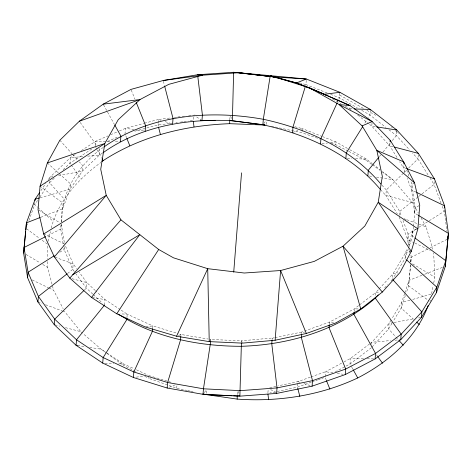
<?xml version="1.0" encoding="UTF-8"?>
<svg xmlns="http://www.w3.org/2000/svg" width="472" height="472" viewBox="0 0 472 472"><rect width="100%" height="100%" fill="white"/><g stroke="black" fill="none" stroke-linecap="round" stroke-linejoin="round"><path stroke-width="0.35" stroke-dasharray="2.36 1.77" d="M350.908 109.669L349.776 108.784L349.97 106.212M34.887 202.618L34.721 204.683L28.733 220.92M49.637 181.342L49.525 182.723L40.067 196.753M49.849 178.587L49.961 177.207L70.387 157.672L75.225 154.533M61.077 224.926L60.752 229.062L63.549 245.971M64.345 246.732L64.127 249.487L72.753 269.394L74.452 271.73M95.427 146.019L95.804 141.193L107.929 135.924M104.554 305.059L104.99 299.549L95.893 291.077M135.606 371.564L123.198 365.157L123.304 363.776L101.085 349.174L83.037 333.58M126.938 317.597L127.21 314.146L120.608 309.809M158.079 123.611L158.521 127.121M158.132 122.921L158.403 119.475L171.36 117.823M187.366 390.521L176.729 388.232L148.668 378.308L148.833 376.237M152.633 327.993L152.792 325.922L127.21 314.146L120.248 313.909M193.508 117.044L193.237 120.49L188.198 121.133M176.729 388.232L177.053 384.096M180.847 335.852L180.959 334.471L178.847 333.828M206.624 393.253L206.895 389.807M210.748 340.873L210.854 339.492L208.718 339.132M229.793 119.829L230.065 116.377M237.345 394.551L237.617 391.105M241.469 342.171L241.575 340.79L274.309 337.834M266.426 124.419L266.698 120.968M267.913 392.733L268.185 389.288M272.09 339.663L272.197 338.282L273.365 339.067M302.222 131.405L302.44 128.649L294.599 126.655M327.143 92.943L305.915 84.535L306.239 80.399M301.679 333.385L301.785 332.005L329.45 322.111L354.348 308.853L358.974 305.337M348.141 151.075L335.781 144.697L335.999 141.936L322.99 136.786M339.852 93.002L339.474 97.828L337.344 102.477M325.167 376.562L325.544 371.735L342.141 362.897M329.285 324.181L329.45 322.111L333.556 322.701M354.13 311.608L354.348 308.853L358.614 308.953M371.659 164.315L366.349 160.48L366.461 159.099L349.958 149.807M370.367 109.475L369.93 114.991L368.378 117.475M372.042 122.867L371.783 126.142L389.76 145.842L397.412 158.114M371.665 344.289L371.824 342.218L389.046 323.414L391.323 319.627M375.511 295.348L375.73 292.593L378.686 289.371M389.978 143.081L389.76 145.842L393.253 146.762M396.686 131.405L396.356 135.541L391.76 141.234M391.04 280.911L392.515 279.3L392.952 273.784L405.483 252.957L407.124 248.089M403.589 161.808L403.153 167.324L405.194 172.817M418.275 154.769L417.95 158.905L428.552 175.702M416.64 229.315L412.959 230.702L412.528 236.218L408.557 248.042M417.838 215.037L414.717 213.167L415.153 207.65L411.997 184.469L410.469 180.351M434.264 181.655L434.045 184.41L441.043 203.043M444.264 209.946L446.96 231.622M413.419 226.855L412.528 236.218L414.28 237.505M413.484 226.135L415.153 207.65L419.744 205.35M410.563 264.485L408.622 285.843L406.286 292.799M410.835 261.6L411.248 257.281L410.852 254.384M410.605 264.957L408.622 285.843L428.853 300.758M61.331 222.1C61.024 191.844 79.078 164.173 103.368 147.323M61.177 224.713L60.752 229.062L46.327 236.295M61.46 221.816L63.159 203.255L40.055 186.239M430.004 301.608L430.293 300.174M431.579 293.72L433.154 285.825M433.727 282.958L434.871 277.217L433.644 252.768M48.044 241.334L50.38 231.557M51.218 228.064C58.274 200.759 78.488 178.776 100.831 162.504M408.292 244.614L412.959 230.702M408.321 248.738L405.053 258.473L392.515 279.3M404.616 293.543L401.578 302.587L391.701 318.995M404.852 292.846L409.053 280.327L424.127 274.486M405.354 295.578L401.147 308.098L393.548 320.724M27.24 224.973L27.736 223.622M392.031 323.249L388.609 328.925L371.883 347.197M364.897 123.068L366.832 119.959M40.911 190.629L45.849 183.307M48.315 179.649L49.961 177.207L52.834 176.675M37.601 200.411L34.721 204.683L37.394 207.096M263.754 123.64L265.931 120.749M204.335 392.586L206.075 390.273M209.232 341.628L210.854 339.492L241.575 340.79L242.472 343.12M379.346 156.598L380.727 154.887M383.022 152.043L391.3 141.801M379.175 288.834L392.952 273.784L397.902 272.863M384.645 287.896L387.595 284.675M84.287 290.156L86.364 288.121L86.795 282.604L79.143 272.073M403.418 173.159L386.285 189.95L385.854 195.467L397.336 213.881M403.938 172.646L406.534 170.103M408.604 168.067L417.95 158.905L412.552 153.064M54.239 178.215L49.525 182.723L64.18 199.019M63.142 169.702L69.95 163.188L92.347 148.668M67.596 273.447L72.753 269.394L73.184 263.877L65.425 245.965M418.009 197.025L399.684 211.438L399.247 216.949L407.655 239.611L408.445 245.405M418.581 196.576L421.449 194.322M422.021 193.868L434.045 184.41L430.122 178.192M359.552 304.9L375.73 292.593L380.131 292.239M369.511 343.976L350.442 358.478L342.784 362.561M370.089 343.539L371.824 342.218L390.627 340.583M371.393 347.734L350.012 363.995L335.327 371.812M414.546 182.806L411.997 184.469L411.56 189.98L414.717 213.167M81.278 150.609L95.804 141.193L106.69 141.393M102.33 153.223L99.309 155.152L82.305 171.2L69.986 189.272L62.729 208.772L40.81 217.267M59.773 252.237L64.127 249.487L63.661 246.673M416.174 228.991L408.091 234.094L407.655 239.611L414.145 242.72M418.658 227.421L428.611 221.138M429.231 220.748L444.158 211.326L442.081 205.804M427.638 249.063L411.248 257.281L410.811 262.792L410.021 256.998M430.263 247.747L447.308 239.204M110.625 134.756L118.708 131.245M119.381 130.95L125.446 128.319L143.677 123.428M107.498 141.441L117.599 137.051M178.44 335.48L180.959 334.471L208.005 339.014M292.563 132.573L297.832 130.478M301.124 129.169L302.44 128.649L322.305 136.514M169.147 387.235L175.737 384.621M424.812 274.22L442.618 267.317M310.328 377.181L297.879 381.636L278.155 385.819M311.018 376.933L325.544 371.735L332.843 372.786M311.278 382.202L297.448 387.146L269.972 392.975M311.968 381.954L317.503 379.972M318.193 379.724L320.96 378.739M321.65 378.491L324.417 377.5M40.031 197.786L69.986 189.272L70.422 183.755L59.147 173.596M409.938 300.21L401.578 302.587L401.147 308.098L413.437 319.196M412.729 299.419L431.532 294.074M411.277 251.364L405.483 252.957L405.053 258.473L406.132 259.447M144.379 123.239L158.403 119.475L161.105 120.336M134.827 131.198L157.967 124.986L171.643 123.245M275.017 337.687L301.785 332.005L304.393 332.854M269.701 387.612L277.447 385.966M58.587 175.608L82.305 171.2L82.742 165.69L79.331 161.896M393.359 322.612L389.046 323.414L388.609 328.925L398.38 339.793M394.073 322.476L413.484 318.871M418.517 317.939L420.67 317.538M174.239 117.457L177.118 117.085M177.838 116.997L181.431 116.537M182.151 116.442L185.75 115.988M188.629 115.616L195.862 114.979M175.962 122.69L177.401 122.508M180.28 122.142L183.16 121.776M183.879 121.682L187.478 121.227M321.916 143.7L327.55 142.998M330.365 142.644L335.999 141.936L349.327 149.447M145.754 326.801L152.792 325.922L178.139 333.615M136.213 377.134L143.96 376.166M82.677 156.598L70.387 157.672L69.95 163.188L70.806 164.374M87.739 156.161L99.309 155.152L99.74 149.636L98.89 148.45M394.964 340.2L400.026 339.763M107.415 141.405L111.038 141.476M115.392 141.553L119.746 141.635M363.505 358.72L350.442 358.478L350.012 363.995L351.416 366.532M367.127 358.785L374.384 358.921M349.776 108.784L352.72 108.879M347.345 158.456L351.752 158.604M355.428 158.728L366.461 159.099L372.202 163.572M104.926 363.157L113.746 363.452M118.897 363.629L123.304 363.776L133.8 368.608M134.207 129.576L125.446 128.319L125.009 133.83L126.596 137.777M137.122 129.995L145.152 131.145M337.226 373.417L343.061 374.255M375.358 126.697L371.783 126.142L368.962 123.912M369.305 175.991L372.166 176.434M376.455 177.1L392.887 179.655L412.434 202.482L418.186 212.748M92.229 297.561L104.99 299.549L120.006 309.414M77.502 345.51L84.647 346.619M89.65 347.398L101.085 349.174L106.465 353.062M271.376 126.183L302.115 132.785L319.981 139.104M188.074 390.674L190.204 391.129M190.912 391.282L193.036 391.736M299.496 82.907L305.915 84.535M412.434 202.482L385.854 195.467L380.993 190.145M71.927 278.681L86.795 282.604L95.356 290.575M54.964 324.866L59.861 326.158M65.46 327.633L80.848 331.692L82.488 333.108M148.886 375.553L171.419 382.391M165.165 121.634L171.926 123.794M299.909 382.285L297.879 381.636L297.448 387.146L297.814 388.568M303.968 383.577L310.051 385.518M330.972 142.992L335.781 144.697M405.879 168.333L403.153 167.324L399.707 161.802M404.067 218.731L406.132 219.498M406.823 219.751L418.528 224.076M419.213 224.33L426.098 226.873L432.771 249.251M55.029 257.175L73.184 263.877L76.588 268.556M37.955 301.933L42.085 303.455M45.524 304.729L62.05 310.836M62.741 311.089L64.806 311.85L80.848 331.692M330.571 94.3L339.474 97.828L357.239 107.84M136.426 369.812L148.232 375.246M416.186 192.198L411.56 189.98L407.23 178.31M414.794 243.027L430.364 250.49M43.678 233.982L64.564 243.977L61.307 224.253M32.167 279.949L48.386 287.725M49.035 288.032L53.578 290.209L63.154 308.67M348.79 151.412L366.349 160.48M144.751 376.284L148.668 378.308M339.687 95.067L363.735 108.578M366.897 110.354L375.759 115.333M361.682 110.342L369.93 114.991L386.019 127.499M332.66 98.972L340.902 103.698M345.339 106.241L349.144 108.418M412.664 263.901L434.871 277.217M38.657 210.04L59.938 222.796M26.066 254.461L40.256 262.969M42.722 264.45L47.66 267.406L52.286 285.224M196.635 116.944L201.975 120.49M270.662 389.483L276.002 393.028M372.249 164.74L379.913 170.28M382.273 171.985L392.887 179.655L382.544 171.613M107.061 353.493L123.198 365.157M26.568 228.784L39.282 238.159M42.173 240.289L47.377 244.124L47.554 258.674M388.893 129.735L396.356 135.541L409.607 149.878M372.78 164.014L380.249 169.826M357.676 115.015L368.396 123.469M47.342 162.952L58.611 173.112M37.925 207.58L52.888 221.085M391.341 126.756L392.415 127.759M395.636 130.762L398.858 133.765M92.783 294.097L86.364 288.121L76.151 274.073M93.32 294.599L102.418 303.065M381.913 185.16L386.285 189.95L399.684 211.438L401.466 216.241M59.844 140.225L72.021 153.772M72.511 154.309L77.379 159.731M376.508 354.873L377.789 356.655M80.181 122.413L96.341 144.904M71.231 164.97L81.042 178.646M421.065 217.887L426.098 226.873M351.764 367.163L352.82 369.069M103.533 104.808L114.525 124.626M95.722 147.341L96.778 149.246M97.126 149.878L101.338 157.489M325.373 377.913L326.17 379.883M131.275 90.069L134.856 98.961M230.666 116.277L231.64 118.826M237.917 391.052L238.897 393.607M406.646 170.05L409.194 176.917M402.994 220.365L408.091 234.094L409.867 247.139M163.365 81.208L164.462 85.426M52.469 285.938L53.578 290.209M409.135 250.479L409.43 252.65M47.589 261.588L47.66 267.406"/><path stroke-width="0.71" d="M101.964 161.577L103.097 160.657C140.632 136.196 185.272 125.334 229.681 123.682L229.74 120.513M233.605 73.001L232.377 120.738C187.478 118.33 140.125 126.171 102.937 152.834M428.175 305.531C416.062 338.353 388.155 362.284 357.735 377.942C320.264 395.613 278.35 402.002 237.18 399.1L237.239 395.931L239.428 395.754M163.182 80.5L202.458 75.207L238.808 72.718L275.341 77.054L296.469 82.942L309.573 87.916L350.023 105.575L372.142 121.558L390.191 140.326L403.589 161.808L414.546 182.806L419.744 205.35L417.867 228.849L411.277 251.364L400.026 272.474L382.332 292.056L360.744 309.007L335.61 322.995L306.346 333.492L275.123 340.253L242.472 343.12L209.232 341.628L176.558 336.229L145.046 326.889L116.767 313.791L91.521 297.454L69.803 278.12L54.357 256.927L43.678 233.982L38.031 209.668L40.055 186.239L47.342 162.952L59.844 140.225L79.331 121.233L103.179 104.17L130.998 89.385L163.182 80.5L197.591 74.747L233.622 72.275L306.346 79.019L339.905 92.311L370.367 109.475L396.793 130.03L418.387 153.394L434.482 178.9L444.589 205.81L448.4 233.357L445.361 266.255L436.411 292.687L421.39 317.402L400.746 339.698L375.11 358.932L345.25 374.567L312.081 386.167L276.592 393.424L239.87 396.156L203.025 394.321L167.171 388.019L133.393 377.488L102.719 363.08L76.075 345.286L54.268 324.677L37.955 301.933L27.63 277.772L23.6 252.986L26.426 222.843L35.158 199.172L39.677 192.458M27.63 277.772L28.06 272.261L24.037 247.47L45.672 236.625M35.046 200.547L35.158 199.172L39.335 197.98M37.955 301.933L38.385 296.416L28.06 272.261L54.18 255.771M54.268 324.677L54.699 319.166L38.385 296.416L67.024 273.896M102.719 363.08L103.156 357.569L126.779 319.662L126.885 318.281M120.472 141.647L120.909 136.137L114.879 125.263M145.152 131.145L145.588 125.635L136.231 102.377M133.393 377.488L133.83 371.971L152.362 331.438L152.574 328.677M172.599 124.006L173.035 118.496L164.645 86.128M167.171 388.019L167.607 382.509L180.522 339.987L180.794 336.542M201.975 120.49L202.405 114.973L197.768 76.21M203.025 394.321L203.462 388.81L210.689 341.557M233.723 272.12L241.534 172.864M241.416 342.855L239.87 396.156M380.509 189.608C350.985 154.362 307.124 134.296 262.88 124.797L263.317 119.28L270.161 76.198M272.037 340.353L271.766 343.799L277.029 387.907L276.592 393.424M275.123 340.253L280.61 270.527L314.299 261.382L343.026 246.207L364.838 226.029L378.243 202.234L382.338 176.434L376.833 150.391L362.112 125.882L339.167 104.572L309.573 87.916L275.341 77.054L233.622 72.275M292.563 132.573L292.994 127.056L305.49 85.928M301.626 334.076L301.354 337.521L312.511 380.656L312.081 386.167M320.512 143.877L320.942 138.361L337.043 103.144M329.232 324.866L329.013 327.627L345.687 369.051L345.25 374.567M345.87 158.409L346.306 152.893L362.573 126.797M354.077 312.299L353.917 314.37L375.547 353.422L375.11 358.932M367.877 175.767L368.313 170.25L378.886 157.164M390.084 141.706L390.191 140.326M400.746 339.698L401.182 334.182L421.82 311.892L436.842 287.171L445.792 260.745L448.4 233.357L418.457 215.409M421.39 317.402L421.82 311.892L393.005 279.843M436.411 292.687L436.842 287.171L406.669 259.93M444.429 207.881L444.589 205.81L416.847 192.517M445.361 266.255L445.792 260.745L414.864 237.935M23.6 252.986L25.706 231.256M25.848 229.805L26.426 222.843L40.126 217.533M176.558 336.229L207.721 268.68L244.26 273.017L280.61 270.527L306.346 333.492M116.767 313.791L158.692 249.487L120.956 219.852L106.23 195.343L100.731 169.3L104.819 143.5L118.23 119.699L140.042 99.527L168.769 84.346L202.458 75.207L197.591 74.747M91.521 297.454L139.824 234.672L72.812 274.692M104.554 305.059L76.511 339.769L76.075 345.286L77.502 345.51M54.357 256.927L106.23 195.343L43.678 233.982M69.803 278.12L120.956 219.852M118.372 314.14C154.545 337.563 198.511 346.253 241.145 346.3C289.395 344.837 338.489 330.317 375.299 298.109L378.249 294.882M83.768 290.663L54.699 319.166L76.511 339.769L103.156 357.569L133.83 371.971L167.607 382.509L203.462 388.81L240.307 390.639L277.029 387.907L312.511 380.656L345.687 369.051L375.547 353.422L401.182 334.182L375.299 298.109M40.055 186.239L104.819 143.5L47.342 162.952M103.976 146.934C149.777 114.755 209.45 109.61 263.317 119.28C307.561 128.779 351.416 148.845 380.945 184.098M362.112 125.882L372.142 121.558L339.167 104.572L350.023 105.575L309.573 87.916M271.701 75.839L270.273 75.479L273.164 76.883L296.469 82.942L306.346 79.019L273.164 76.883L238.808 72.718M79.331 121.233L140.042 99.527L103.179 104.17M296.469 82.942L324.417 94.252L339.905 92.311M200.535 120.496L215.138 120.507M354.189 108.932L370.367 109.475M229.681 123.682L264.904 125.05M202.966 393.872L206.512 394.633L232.118 395.713M233.581 395.778L237.239 395.931M230.46 120.608L264.934 124.927M232.377 120.738L262.88 124.797M206.512 394.633L237.18 399.1M376.786 126.915L396.793 130.03M394.645 147.128L418.387 153.394M406.557 168.581L434.482 178.9M158.692 249.487L173.489 257.818L207.721 268.68L209.232 341.628M324.417 94.252L326.948 95.704M417.867 228.849L378.243 202.234L411.277 251.364M414.546 182.806L376.833 150.391L403.589 161.808L404.351 163.873M416.64 322.087L419.313 324.5M398.869 340.336L403.265 345.221M382.332 292.056L343.026 246.207L360.744 309.007M377.789 356.655L382.485 363.198M353.168 369.7L357.735 377.942M102.04 158.751L103.097 160.657M326.435 380.538L329.875 389.087M126.862 138.432L129.776 145.665M297.814 388.568L299.838 396.392M158.521 127.121L160.362 134.231M447.662 236.696L447.963 238.873M267.943 394.126L268.609 399.725M193.319 121.192L193.986 126.791"/></g></svg>
